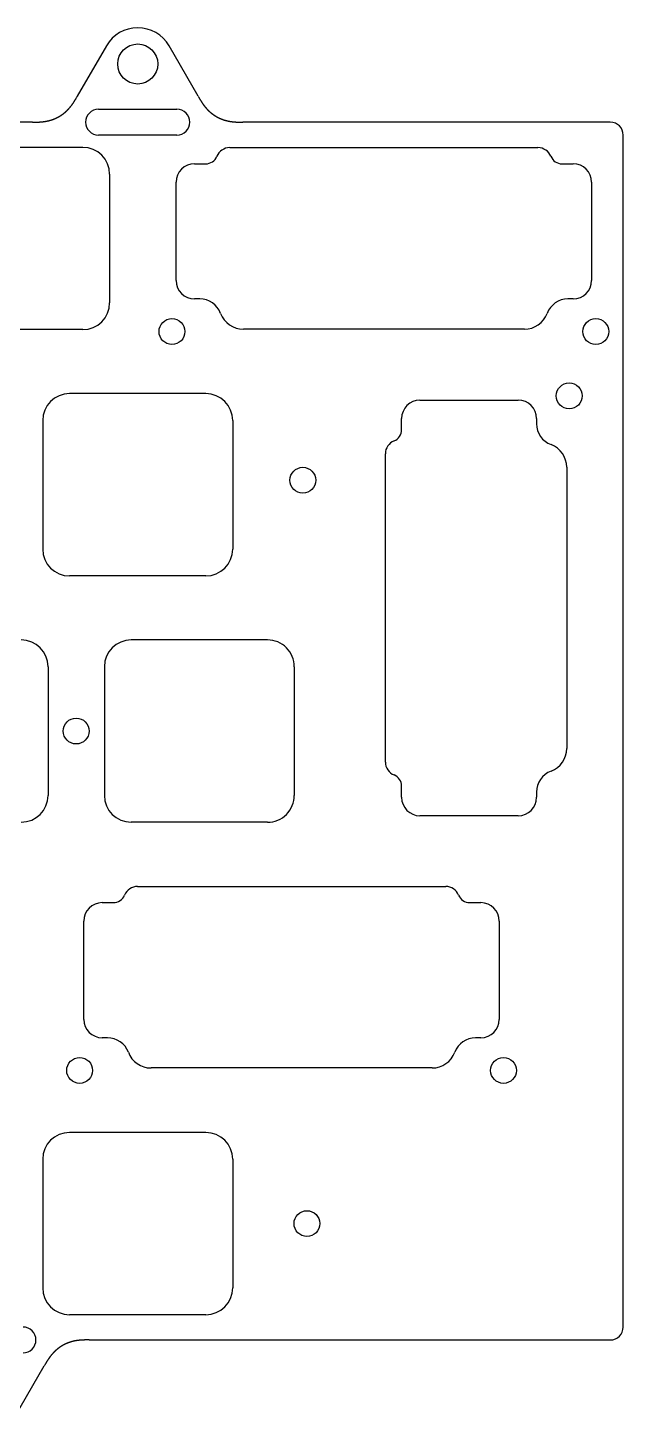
# Model space of a CAD drawing. Header units: millimetres. Extents: x -9 to 276, y -92 to 16.
# Drawn here: x 229.6 to 275.7, y -91.1 to 16.3 of the extents above; entities that cross this region are included whole.
import ezdxf

# ---------------------------------------------------------------- set-up
doc = ezdxf.new("R2010")
doc.units = ezdxf.units.MM
doc.layers.add('Edge.Cuts', color=53, linetype='CONTINUOUS', true_color=0xc8a339)

msp = doc.modelspace()

# ---------------------------------------------------------------- linework, layer by layer
at = {"layer": 'Edge.Cuts', "linetype": 'CONTINUOUS'}
for p, q in [((235.700129, 14.9), (233.448462, 11)), ((242.801537, 11), (240.549871, 14.9)), ((233.283406, 10.718846), (233.296514, 10.74055)), ((233.296514, 10.74055), (233.310019, 10.763064)), ((233.310019, 10.763064), (233.324006, 10.786532)), ((233.324006, 10.786532), (233.338586, 10.811149)), ((233.338586, 10.811149), (233.353924, 10.837196)), ((233.353924, 10.837196), (233.370266, 10.865098)), ((233.370266, 10.865098), (233.388018, 10.89556)), ((233.388018, 10.89556), (233.407962, 10.929928)), ((233.407962, 10.929928), (233.432009, 10.971507)), ((233.432009, 10.971507), (233.448462, 11)), ((242.801537, 11), (242.823643, 10.961725)), ((242.823643, 10.961725), (242.845962, 10.923156)), ((242.845962, 10.923156), (242.857212, 10.903769)), ((242.857212, 10.903769), (242.868527, 10.884317)), ((242.868527, 10.884317), (242.879911, 10.864802)), ((242.879911, 10.864802), (242.891369, 10.845228)), ((242.891369, 10.845228), (242.902904, 10.825597)), ((242.902904, 10.825597), (242.91452, 10.805913)), ((242.91452, 10.805913), (242.926221, 10.786177)), ((242.926221, 10.786177), (242.938012, 10.766393)), ((242.938012, 10.766393), (242.949895, 10.746563)), ((242.949895, 10.746563), (242.961876, 10.726691)), ((232.381676, 9.662476), (232.387888, 9.667278)), ((232.387888, 9.667278), (232.394088, 9.672096)), ((232.394088, 9.672096), (232.400276, 9.676931)), ((232.400276, 9.676931), (232.406453, 9.681782)), ((232.406453, 9.681782), (232.412619, 9.68665)), ((232.412619, 9.68665), (232.418774, 9.691534)), ((232.418774, 9.691534), (232.424916, 9.696434)), ((232.424916, 9.696434), (232.431048, 9.701351)), ((232.431048, 9.701351), (232.437168, 9.706285)), ((232.437168, 9.706285), (232.443276, 9.711235)), ((232.443276, 9.711235), (232.449373, 9.716201)), ((232.449373, 9.716201), (232.455459, 9.721184)), ((232.455459, 9.721184), (232.461533, 9.726183)), ((232.461533, 9.726183), (232.467595, 9.731198)), ((232.467595, 9.731198), (232.473645, 9.73623)), ((232.473645, 9.73623), (232.479684, 9.741278)), ((232.479684, 9.741278), (232.485712, 9.746342)), ((232.485712, 9.746342), (232.491727, 9.751423)), ((232.491727, 9.751423), (232.497731, 9.75652)), ((232.497731, 9.75652), (232.503723, 9.761633)), ((232.503723, 9.761633), (232.509704, 9.766763)), ((232.509704, 9.766763), (232.515672, 9.771909)), ((232.515672, 9.771909), (232.521629, 9.777071)), ((232.521629, 9.777071), (232.527574, 9.782249)), ((232.527574, 9.782249), (232.533507, 9.787443)), ((232.533507, 9.787443), (232.539428, 9.792654)), ((232.539428, 9.792654), (232.545338, 9.797881)), ((232.545338, 9.797881), (232.551235, 9.803124)), ((232.551235, 9.803124), (232.55712, 9.808383)), ((232.55712, 9.808383), (232.562994, 9.813658)), ((232.562994, 9.813658), (232.568855, 9.818949)), ((232.568855, 9.818949), (232.574705, 9.824257)), ((232.574705, 9.824257), (232.580542, 9.82958)), ((232.580542, 9.82958), (232.586367, 9.834919)), ((232.586367, 9.834919), (232.586875, 9.835386)), ((232.586875, 9.835386), (232.598466, 9.846097)), ((232.598466, 9.846097), (232.610011, 9.856873)), ((232.610011, 9.856873), (232.621511, 9.867716)), ((232.621511, 9.867716), (232.632966, 9.878626)), ((232.632966, 9.878626), (232.644377, 9.889605)), ((232.644377, 9.889605), (232.655745, 9.900653)), ((232.655745, 9.900653), (232.667071, 9.911771)), ((232.667071, 9.911771), (232.678355, 9.92296)), ((232.678355, 9.92296), (232.689599, 9.934222)), ((232.689599, 9.934222), (232.700804, 9.945556)), ((232.700804, 9.945556), (232.71197, 9.956965)), ((232.71197, 9.956965), (232.723098, 9.968449)), ((232.723098, 9.968449), (232.734189, 9.98001)), ((232.734189, 9.98001), (232.745245, 9.991649)), ((232.745245, 9.991649), (232.756266, 10.003367)), ((232.756266, 10.003367), (232.767253, 10.015166)), ((232.767253, 10.015166), (232.778208, 10.027046)), ((232.778208, 10.027046), (232.789131, 10.03901)), ((232.789131, 10.03901), (232.800024, 10.051058)), ((232.800024, 10.051058), (232.810888, 10.063193)), ((232.810888, 10.063193), (232.821723, 10.075416)), ((232.821723, 10.075416), (232.832532, 10.087729)), ((232.832532, 10.087729), (232.843315, 10.100134)), ((232.843315, 10.100134), (232.854074, 10.112632)), ((232.854074, 10.112632), (232.864811, 10.125226)), ((232.864811, 10.125226), (232.875526, 10.137918)), ((232.875526, 10.137918), (232.886221, 10.15071)), ((232.886221, 10.15071), (232.896898, 10.163604)), ((232.896898, 10.163604), (232.907559, 10.176603)), ((232.907559, 10.176603), (232.918204, 10.189709)), ((232.918204, 10.189709), (232.928837, 10.202926)), ((232.928837, 10.202926), (232.939458, 10.216255)), ((232.939458, 10.216255), (232.95007, 10.229701)), ((232.95007, 10.229701), (232.960675, 10.243266)), ((232.960675, 10.243266), (232.971275, 10.256954)), ((232.971275, 10.256954), (232.981872, 10.270768)), ((232.981872, 10.270768), (232.99247, 10.284713)), ((232.99247, 10.284713), (233.003069, 10.298793)), ((233.003069, 10.298793), (233.013674, 10.313011)), ((233.013674, 10.313011), (233.024287, 10.327374)), ((233.024287, 10.327374), (233.034912, 10.341886)), ((233.034912, 10.341886), (233.045551, 10.356552)), ((233.045551, 10.356552), (233.056208, 10.371379)), ((233.056208, 10.371379), (233.066888, 10.386373)), ((233.066888, 10.386373), (233.077594, 10.401541)), ((233.077594, 10.401541), (233.088331, 10.416891)), ((233.088331, 10.416891), (233.099103, 10.43243)), ((233.099103, 10.43243), (233.109918, 10.448169)), ((233.109918, 10.448169), (233.120779, 10.464116)), ((233.120779, 10.464116), (233.131694, 10.480284)), ((233.131694, 10.480284), (233.142671, 10.496683)), ((233.142671, 10.496683), (233.153715, 10.513327)), ((233.153715, 10.513327), (233.164838, 10.530232)), ((233.164838, 10.530232), (233.176048, 10.547414)), ((233.176048, 10.547414), (233.187357, 10.564892)), ((233.187357, 10.564892), (233.198777, 10.582688)), ((233.198777, 10.582688), (233.210323, 10.600826)), ((233.210323, 10.600826), (233.222011, 10.619335)), ((233.222011, 10.619335), (233.233861, 10.638248)), ((233.233861, 10.638248), (233.245896, 10.657604)), ((233.245896, 10.657604), (233.258142, 10.67745)), ((233.258142, 10.67745), (233.270632, 10.697841)), ((233.270632, 10.697841), (233.283406, 10.718846)), ((235.093762, 10), (241.156237, 10)), ((242.961876, 10.726691), (242.973958, 10.706778)), ((242.973958, 10.706778), (242.986144, 10.686828)), ((242.986144, 10.686828), (242.998439, 10.666844)), ((242.998439, 10.666844), (243.004629, 10.656839)), ((243.004629, 10.656839), (243.010848, 10.646828)), ((243.010848, 10.646828), (243.017096, 10.636808)), ((243.017096, 10.636808), (243.023373, 10.626782)), ((243.023373, 10.626782), (243.029681, 10.61675)), ((243.029681, 10.61675), (243.036019, 10.606711)), ((243.036019, 10.606711), (243.042389, 10.596666)), ((243.042389, 10.596666), (243.04879, 10.586616)), ((243.04879, 10.586616), (243.055223, 10.576561)), ((243.055223, 10.576561), (243.061689, 10.566501)), ((243.061689, 10.566501), (243.068189, 10.556436)), ((243.068189, 10.556436), (243.074722, 10.546367)), ((243.074722, 10.546367), (243.081289, 10.536295)), ((243.081289, 10.536295), (243.087891, 10.526219)), ((243.087891, 10.526219), (243.094528, 10.51614)), ((243.094528, 10.51614), (243.1012, 10.506058)), ((243.1012, 10.506058), (243.107909, 10.495974)), ((243.107909, 10.495974), (243.114654, 10.485888)), ((243.114654, 10.485888), (243.121437, 10.4758)), ((243.121437, 10.4758), (243.128257, 10.465711)), ((243.128257, 10.465711), (243.135115, 10.45562)), ((243.135115, 10.45562), (243.142012, 10.445529)), ((243.142012, 10.445529), (243.148948, 10.435438)), ((243.148948, 10.435438), (243.155924, 10.425347)), ((243.155924, 10.425347), (243.16294, 10.415256)), ((243.16294, 10.415256), (243.169996, 10.405166)), ((243.169996, 10.405166), (243.177094, 10.395077)), ((243.177094, 10.395077), (243.184233, 10.384989)), ((243.184233, 10.384989), (243.191414, 10.374903)), ((243.191414, 10.374903), (243.198638, 10.36482)), ((243.198638, 10.36482), (243.205905, 10.354738)), ((243.205905, 10.354738), (243.213215, 10.34466)), ((243.213215, 10.34466), (243.22057, 10.334585)), ((243.22057, 10.334585), (243.227969, 10.324513)), ((243.227969, 10.324513), (243.235413, 10.314445)), ((243.235413, 10.314445), (243.242902, 10.304381)), ((243.242902, 10.304381), (243.250438, 10.294322)), ((243.250438, 10.294322), (243.25802, 10.284267)), ((243.25802, 10.284267), (243.26565, 10.274218)), ((243.26565, 10.274218), (243.273327, 10.264175)), ((243.273327, 10.264175), (243.281052, 10.254137)), ((243.281052, 10.254137), (243.288825, 10.244105)), ((243.288825, 10.244105), (243.296648, 10.234081)), ((243.296648, 10.234081), (243.30452, 10.224063)), ((243.30452, 10.224063), (243.312442, 10.214052)), ((243.312442, 10.214052), (243.320414, 10.204049)), ((243.320414, 10.204049), (243.328438, 10.194055)), ((243.328438, 10.194055), (243.336513, 10.184068)), ((243.336513, 10.184068), (243.34464, 10.17409)), ((243.34464, 10.17409), (243.352819, 10.164121)), ((243.352819, 10.164121), (243.361052, 10.154162)), ((243.361052, 10.154162), (243.369338, 10.144212)), ((243.369338, 10.144212), (243.377678, 10.134273)), ((243.377678, 10.134273), (243.386072, 10.124344)), ((243.386072, 10.124344), (243.394522, 10.114425)), ((243.394522, 10.114425), (243.403026, 10.104518)), ((243.403026, 10.104518), (243.411587, 10.094622)), ((243.411587, 10.094622), (243.420205, 10.084738)), ((243.420205, 10.084738), (243.428879, 10.074866)), ((243.428879, 10.074866), (243.437611, 10.065007)), ((243.437611, 10.065007), (243.4464, 10.055161)), ((243.4464, 10.055161), (243.455248, 10.045327)), ((243.455248, 10.045327), (243.464155, 10.035508)), ((243.464155, 10.035508), (243.473122, 10.025702)), ((243.473122, 10.025702), (243.482148, 10.01591)), ((243.482148, 10.01591), (243.491235, 10.006133)), ((243.491235, 10.006133), (243.500383, 9.996371)), ((243.500383, 9.996371), (243.509592, 9.986624)), ((243.509592, 9.986624), (243.518863, 9.976893)), ((243.518863, 9.976893), (243.528196, 9.967178)), ((243.528196, 9.967178), (243.537593, 9.957479)), ((243.537593, 9.957479), (243.547052, 9.947796)), ((243.547052, 9.947796), (243.556576, 9.938131)), ((243.556576, 9.938131), (243.566164, 9.928483)), ((243.566164, 9.928483), (243.575817, 9.918853)), ((243.575817, 9.918853), (243.585535, 9.909241)), ((243.585535, 9.909241), (243.595319, 9.899647)), ((243.595319, 9.899647), (243.605169, 9.890072)), ((243.605169, 9.890072), (243.615087, 9.880516)), ((243.615087, 9.880516), (243.625071, 9.87098)), ((243.625071, 9.87098), (243.635124, 9.861463)), ((243.635124, 9.861463), (243.645245, 9.851966)), ((243.645245, 9.851966), (243.655434, 9.84249)), ((243.655434, 9.84249), (243.665693, 9.833035)), ((243.665693, 9.833035), (243.676022, 9.823601)), ((243.676022, 9.823601), (243.686421, 9.814188)), ((243.686421, 9.814188), (243.696891, 9.804797)), ((243.696891, 9.804797), (243.707433, 9.795429)), ((243.707433, 9.795429), (243.718046, 9.786083)), ((243.718046, 9.786083), (243.728731, 9.77676)), ((243.728731, 9.77676), (243.73949, 9.76746)), ((243.73949, 9.76746), (243.750321, 9.758183)), ((243.750321, 9.758183), (243.761226, 9.748931)), ((243.761226, 9.748931), (243.772206, 9.739703)), ((243.772206, 9.739703), (243.778256, 9.734655)), ((243.778256, 9.734655), (243.784318, 9.729623)), ((243.784318, 9.729623), (243.790391, 9.724608)), ((243.790391, 9.724608), (243.796476, 9.71961)), ((243.796476, 9.71961), (243.802572, 9.714627)), ((243.802572, 9.714627), (243.808679, 9.709662)), ((243.808679, 9.709662), (243.814798, 9.704712)), ((243.814798, 9.704712), (243.820929, 9.69978)), ((243.820929, 9.69978), (243.827071, 9.694863)), ((243.827071, 9.694863), (243.833224, 9.689964)), ((243.833224, 9.689964), (243.839388, 9.68508)), ((243.839388, 9.68508), (243.845564, 9.680214)), ((243.845564, 9.680214), (243.851751, 9.675364)), ((243.851751, 9.675364), (243.857949, 9.67053)), ((243.857949, 9.67053), (243.864159, 9.665713)), ((229.984361, 9), (141.490638, 9)), ((229.984361, 9), (230.028561, 9.000006)), ((230.028561, 9.000006), (230.073122, 9.000051)), ((230.073122, 9.000051), (230.095537, 9.0001)), ((230.095537, 9.0001), (230.118041, 9.000173)), ((230.118041, 9.000173), (230.140633, 9.000275)), ((230.140633, 9.000275), (230.163313, 9.000411)), ((230.163313, 9.000411), (230.186082, 9.000585)), ((230.186082, 9.000585), (230.208937, 9.000803)), ((230.208937, 9.000803), (230.231879, 9.001069)), ((230.231879, 9.001069), (230.254908, 9.001387)), ((230.254908, 9.001387), (230.278023, 9.001764)), ((230.278023, 9.001764), (230.301223, 9.002203)), ((230.301223, 9.002203), (230.324509, 9.00271)), ((230.324509, 9.00271), (230.347879, 9.003289)), ((230.347879, 9.003289), (230.371334, 9.003945)), ((230.371334, 9.003945), (230.383093, 9.004303)), ((230.383093, 9.004303), (230.394873, 9.004683)), ((230.394873, 9.004683), (230.406673, 9.005084)), ((230.406673, 9.005084), (230.418495, 9.005507)), ((230.418495, 9.005507), (230.430337, 9.005953)), ((230.430337, 9.005953), (230.4422, 9.006423)), ((230.4422, 9.006423), (230.454084, 9.006917)), ((230.454084, 9.006917), (230.465988, 9.007436)), ((230.465988, 9.007436), (230.477913, 9.00798)), ((230.477913, 9.00798), (230.489859, 9.008549)), ((230.489859, 9.008549), (230.501824, 9.009146)), ((230.501824, 9.009146), (230.513811, 9.009769)), ((230.513811, 9.009769), (230.525817, 9.01042)), ((230.525817, 9.01042), (230.537844, 9.011099)), ((230.537844, 9.011099), (230.549891, 9.011808)), ((230.549891, 9.011808), (230.561959, 9.012545)), ((230.561959, 9.012545), (230.574046, 9.013313)), ((230.574046, 9.013313), (230.586154, 9.014112)), ((230.586154, 9.014112), (230.598282, 9.014942)), ((230.598282, 9.014942), (230.610429, 9.015804)), ((230.610429, 9.015804), (230.622597, 9.016698)), ((230.622597, 9.016698), (230.634784, 9.017625)), ((230.634784, 9.017625), (230.646992, 9.018586)), ((230.646992, 9.018586), (230.659219, 9.019582)), ((230.659219, 9.019582), (230.671465, 9.020612)), ((230.671465, 9.020612), (230.683732, 9.021678)), ((230.683732, 9.021678), (230.696018, 9.02278)), ((230.696018, 9.02278), (230.708324, 9.023919)), ((230.708324, 9.023919), (230.720649, 9.025095)), ((230.720649, 9.025095), (230.732994, 9.026309)), ((230.732994, 9.026309), (230.745358, 9.027562)), ((230.745358, 9.027562), (230.757741, 9.028854)), ((230.757741, 9.028854), (230.770144, 9.030185)), ((230.770144, 9.030185), (230.782566, 9.031557)), ((230.782566, 9.031557), (230.795007, 9.03297)), ((230.795007, 9.03297), (230.807467, 9.034424)), ((230.807467, 9.034424), (230.819947, 9.035921)), ((230.819947, 9.035921), (230.832445, 9.03746)), ((230.832445, 9.03746), (230.844963, 9.039043)), ((230.844963, 9.039043), (230.857499, 9.040669)), ((230.857499, 9.040669), (230.870055, 9.042341)), ((230.870055, 9.042341), (230.882629, 9.044057)), ((230.882629, 9.044057), (230.895222, 9.045819)), ((230.895222, 9.045819), (230.907834, 9.047627)), ((230.907834, 9.047627), (230.920464, 9.049483)), ((230.920464, 9.049483), (230.933113, 9.051386)), ((230.933113, 9.051386), (230.94578, 9.053337)), ((230.94578, 9.053337), (230.958467, 9.055337)), ((230.958467, 9.055337), (230.971171, 9.057386)), ((230.971171, 9.057386), (230.983894, 9.059485)), ((230.983894, 9.059485), (230.996636, 9.061635)), ((230.996636, 9.061635), (231.009395, 9.063836)), ((231.009395, 9.063836), (231.022173, 9.066089)), ((231.022173, 9.066089), (231.034969, 9.068394)), ((231.034969, 9.068394), (231.047784, 9.070753)), ((231.047784, 9.070753), (231.060616, 9.073164)), ((231.060616, 9.073164), (231.073466, 9.07563)), ((231.073466, 9.07563), (231.086335, 9.078151)), ((231.086335, 9.078151), (231.099221, 9.080728)), ((231.099221, 9.080728), (231.112126, 9.08336)), ((231.112126, 9.08336), (231.125048, 9.086049)), ((231.125048, 9.086049), (231.137988, 9.088795)), ((231.137988, 9.088795), (231.150945, 9.091598)), ((231.150945, 9.091598), (231.163921, 9.094461)), ((231.163921, 9.094461), (231.176914, 9.097382)), ((231.176914, 9.097382), (231.189924, 9.100363)), ((231.189924, 9.100363), (231.202952, 9.103404)), ((231.202952, 9.103404), (231.215998, 9.106506)), ((231.215998, 9.106506), (231.229061, 9.109669)), ((231.229061, 9.109669), (231.242141, 9.112894)), ((231.242141, 9.112894), (231.255239, 9.116182)), ((231.255239, 9.116182), (231.268354, 9.119534)), ((231.268354, 9.119534), (231.281486, 9.122949)), ((231.281486, 9.122949), (231.294635, 9.126428)), ((231.294635, 9.126428), (231.307802, 9.129973)), ((231.307802, 9.129973), (231.320985, 9.133583)), ((231.320985, 9.133583), (231.334186, 9.137259)), ((231.334186, 9.137259), (231.347403, 9.141002)), ((231.347403, 9.141002), (231.360637, 9.144813)), ((231.360637, 9.144813), (231.373889, 9.148692)), ((231.373889, 9.148692), (231.387157, 9.152639)), ((231.387157, 9.152639), (231.400441, 9.156656)), ((231.400441, 9.156656), (231.413743, 9.160742)), ((231.413743, 9.160742), (231.427061, 9.164899)), ((231.427061, 9.164899), (231.440396, 9.169127)), ((231.440396, 9.169127), (231.453747, 9.173427)), ((231.453747, 9.173427), (231.467114, 9.177799)), ((231.467114, 9.177799), (231.480498, 9.182244)), ((231.480498, 9.182244), (231.493899, 9.186762)), ((231.493899, 9.186762), (231.507316, 9.191354)), ((231.507316, 9.191354), (231.520749, 9.196021)), ((231.520749, 9.196021), (231.534198, 9.200763)), ((231.534198, 9.200763), (231.547663, 9.205581)), ((231.547663, 9.205581), (231.561145, 9.210476)), ((231.561145, 9.210476), (231.568542, 9.213192)), ((231.568542, 9.213192), (231.57593, 9.215925)), ((231.57593, 9.215925), (231.58331, 9.218677)), ((231.58331, 9.218677), (231.590681, 9.221447)), ((231.590681, 9.221447), (231.598044, 9.224236)), ((231.598044, 9.224236), (231.605398, 9.227042)), ((231.605398, 9.227042), (231.612744, 9.229867)), ((231.612744, 9.229867), (231.620081, 9.232709)), ((231.620081, 9.232709), (231.62741, 9.23557)), ((231.62741, 9.23557), (231.63473, 9.238449)), ((231.63473, 9.238449), (231.642041, 9.241346)), ((231.642041, 9.241346), (231.649343, 9.244261)), ((231.649343, 9.244261), (231.656637, 9.247194)), ((231.656637, 9.247194), (231.663922, 9.250146)), ((231.663922, 9.250146), (231.671199, 9.253115)), ((231.671199, 9.253115), (231.678466, 9.256102)), ((231.678466, 9.256102), (231.685725, 9.259107)), ((231.685725, 9.259107), (231.692975, 9.26213)), ((231.692975, 9.26213), (231.700216, 9.265172)), ((231.700216, 9.265172), (231.707448, 9.268231)), ((231.707448, 9.268231), (231.714671, 9.271308)), ((231.714671, 9.271308), (231.721886, 9.274403)), ((231.721886, 9.274403), (231.729091, 9.277516)), ((231.729091, 9.277516), (231.736288, 9.280647)), ((231.736288, 9.280647), (231.743475, 9.283795)), ((231.743475, 9.283795), (231.750654, 9.286962)), ((231.750654, 9.286962), (231.757823, 9.290147)), ((231.757823, 9.290147), (231.764983, 9.293349)), ((231.764983, 9.293349), (231.772134, 9.296569)), ((231.772134, 9.296569), (231.779277, 9.299807)), ((231.779277, 9.299807), (231.786409, 9.303063)), ((231.786409, 9.303063), (231.793533, 9.306337)), ((231.793533, 9.306337), (231.800648, 9.309628)), ((231.800648, 9.309628), (231.807753, 9.312937)), ((231.807753, 9.312937), (231.814849, 9.316264)), ((231.814849, 9.316264), (231.821936, 9.319609)), ((231.821936, 9.319609), (231.829014, 9.322971)), ((231.829014, 9.322971), (231.836082, 9.326351)), ((231.836082, 9.326351), (231.843141, 9.329749)), ((231.843141, 9.329749), (231.85019, 9.333165)), ((231.85019, 9.333165), (231.85723, 9.336598)), ((231.85723, 9.336598), (231.864261, 9.340049)), ((231.864261, 9.340049), (231.871282, 9.343517)), ((231.871282, 9.343517), (231.878294, 9.347003)), ((231.878294, 9.347003), (231.885296, 9.350507)), ((231.885296, 9.350507), (231.892289, 9.354029)), ((231.892289, 9.354029), (231.899272, 9.357567)), ((231.899272, 9.357567), (231.906246, 9.361124)), ((231.906246, 9.361124), (231.91321, 9.364698)), ((231.91321, 9.364698), (231.920165, 9.36829)), ((231.920165, 9.36829), (231.92711, 9.371899)), ((231.92711, 9.371899), (231.934045, 9.375526)), ((231.934045, 9.375526), (231.940971, 9.37917)), ((231.940971, 9.37917), (231.947886, 9.382831)), ((231.947886, 9.382831), (231.954793, 9.386511)), ((231.954793, 9.386511), (231.961689, 9.390207)), ((231.961689, 9.390207), (231.968576, 9.393921)), ((231.968576, 9.393921), (231.975452, 9.397653)), ((231.975452, 9.397653), (231.982319, 9.401402)), ((231.982319, 9.401402), (231.989176, 9.405168)), ((231.989176, 9.405168), (231.996024, 9.408952)), ((231.996024, 9.408952), (232.002861, 9.412753)), ((232.002861, 9.412753), (232.009689, 9.416572)), ((232.009689, 9.416572), (232.016506, 9.420407)), ((232.016506, 9.420407), (232.023314, 9.424261)), ((232.023314, 9.424261), (232.030111, 9.428131)), ((232.030111, 9.428131), (232.036899, 9.432019)), ((232.036899, 9.432019), (232.043676, 9.435924)), ((232.043676, 9.435924), (232.050443, 9.439846)), ((232.050443, 9.439846), (232.057201, 9.443786)), ((232.057201, 9.443786), (232.063948, 9.447743)), ((232.063948, 9.447743), (232.070685, 9.451717)), ((232.070685, 9.451717), (232.077412, 9.455709)), ((232.077412, 9.455709), (232.084129, 9.459717)), ((232.084129, 9.459717), (232.090835, 9.463743)), ((232.090835, 9.463743), (232.097532, 9.467786)), ((232.097532, 9.467786), (232.104217, 9.471846)), ((232.104217, 9.471846), (232.110893, 9.475924)), ((232.110893, 9.475924), (232.117559, 9.480018)), ((232.117559, 9.480018), (232.124214, 9.48413)), ((232.124214, 9.48413), (232.130859, 9.488258)), ((232.130859, 9.488258), (232.137493, 9.492404)), ((232.137493, 9.492404), (232.144117, 9.496567)), ((232.144117, 9.496567), (232.150731, 9.500747)), ((232.150731, 9.500747), (232.157334, 9.504944)), ((232.157334, 9.504944), (232.163926, 9.509158)), ((232.163926, 9.509158), (232.170508, 9.513389)), ((232.170508, 9.513389), (232.17708, 9.517637)), ((232.17708, 9.517637), (232.183641, 9.521903)), ((232.183641, 9.521903), (232.190192, 9.526185)), ((232.190192, 9.526185), (232.196732, 9.530484)), ((232.196732, 9.530484), (232.203261, 9.5348)), ((232.203261, 9.5348), (232.20978, 9.539133)), ((232.20978, 9.539133), (232.216288, 9.543483)), ((232.216288, 9.543483), (232.222785, 9.54785)), ((232.222785, 9.54785), (232.229272, 9.552233)), ((232.229272, 9.552233), (232.235747, 9.556634)), ((232.235747, 9.556634), (232.242213, 9.561051)), ((232.242213, 9.561051), (232.248667, 9.565486)), ((232.248667, 9.565486), (232.255111, 9.569937)), ((232.255111, 9.569937), (232.261543, 9.574405)), ((232.261543, 9.574405), (232.267965, 9.57889)), ((232.267965, 9.57889), (232.274376, 9.583391)), ((232.274376, 9.583391), (232.280776, 9.58791)), ((232.280776, 9.58791), (232.287165, 9.592445)), ((232.287165, 9.592445), (232.293544, 9.596997)), ((232.293544, 9.596997), (232.299911, 9.601566)), ((232.299911, 9.601566), (232.306267, 9.606151)), ((232.306267, 9.606151), (232.312612, 9.610753)), ((232.312612, 9.610753), (232.318947, 9.615372)), ((232.318947, 9.615372), (232.32527, 9.620008)), ((232.32527, 9.620008), (232.331582, 9.62466)), ((232.331582, 9.62466), (232.337883, 9.629329)), ((232.337883, 9.629329), (232.344173, 9.634014)), ((232.344173, 9.634014), (232.350451, 9.638717)), ((232.350451, 9.638717), (232.356719, 9.643435)), ((232.356719, 9.643435), (232.362975, 9.648171)), ((232.362975, 9.648171), (232.36922, 9.652923)), ((232.36922, 9.652923), (232.375454, 9.657691)), ((232.375454, 9.657691), (232.381676, 9.662476)), ((243.864159, 9.665713), (243.87038, 9.660913)), ((243.87038, 9.660913), (243.876612, 9.656129)), ((243.876612, 9.656129), (243.882855, 9.651362)), ((243.882855, 9.651362), (243.889109, 9.646612)), ((243.889109, 9.646612), (243.895375, 9.641878)), ((243.895375, 9.641878), (243.901651, 9.637161)), ((243.901651, 9.637161), (243.907939, 9.632461)), ((243.907939, 9.632461), (243.914237, 9.627777)), ((243.914237, 9.627777), (243.920547, 9.62311)), ((243.920547, 9.62311), (243.926868, 9.61846)), ((243.926868, 9.61846), (243.933199, 9.613827)), ((243.933199, 9.613827), (243.939542, 9.60921)), ((243.939542, 9.60921), (243.945895, 9.604611)), ((243.945895, 9.604611), (243.95226, 9.600028)), ((243.95226, 9.600028), (243.958635, 9.595461)), ((243.958635, 9.595461), (243.965021, 9.590912)), ((243.965021, 9.590912), (243.971418, 9.586379)), ((243.971418, 9.586379), (243.977826, 9.581864)), ((243.977826, 9.581864), (243.984244, 9.577365)), ((243.984244, 9.577365), (243.990673, 9.572883)), ((243.990673, 9.572883), (243.997113, 9.568418)), ((243.997113, 9.568418), (244.003564, 9.56397)), ((244.003564, 9.56397), (244.010025, 9.559539)), ((244.010025, 9.559539), (244.016497, 9.555124)), ((244.016497, 9.555124), (244.02298, 9.550727)), ((244.02298, 9.550727), (244.029473, 9.546347)), ((244.029473, 9.546347), (244.035977, 9.541983)), ((244.035977, 9.541983), (244.042492, 9.537637)), ((244.042492, 9.537637), (244.049017, 9.533308)), ((244.049017, 9.533308), (244.055552, 9.528995)), ((244.055552, 9.528995), (244.062098, 9.5247)), ((244.062098, 9.5247), (244.068655, 9.520422)), ((244.068655, 9.520422), (244.075222, 9.516161)), ((244.075222, 9.516161), (244.081799, 9.511917)), ((244.081799, 9.511917), (244.088387, 9.50769)), ((244.088387, 9.50769), (244.094985, 9.50348)), ((244.094985, 9.50348), (244.101593, 9.499287)), ((244.101593, 9.499287), (244.108212, 9.495111)), ((244.108212, 9.495111), (244.114841, 9.490953)), ((244.114841, 9.490953), (244.12148, 9.486812)), ((244.12148, 9.486812), (244.12813, 9.482687)), ((244.12813, 9.482687), (244.13479, 9.47858)), ((244.13479, 9.47858), (244.14146, 9.474491)), ((244.14146, 9.474491), (244.14814, 9.470418)), ((244.14814, 9.470418), (244.15483, 9.466363)), ((244.15483, 9.466363), (244.161531, 9.462325)), ((244.161531, 9.462325), (244.168241, 9.458304)), ((244.168241, 9.458304), (244.174962, 9.454301)), ((244.174962, 9.454301), (244.181693, 9.450314)), ((244.181693, 9.450314), (244.188433, 9.446346)), ((244.188433, 9.446346), (244.195184, 9.442394)), ((244.195184, 9.442394), (244.201945, 9.43846)), ((244.201945, 9.43846), (244.208716, 9.434543)), ((244.208716, 9.434543), (244.215496, 9.430643)), ((244.215496, 9.430643), (244.222287, 9.426761)), ((244.222287, 9.426761), (244.229087, 9.422896)), ((244.229087, 9.422896), (244.235898, 9.419049)), ((244.235898, 9.419049), (244.242718, 9.415219)), ((244.242718, 9.415219), (244.249548, 9.411406)), ((244.249548, 9.411406), (244.256387, 9.407611)), ((244.256387, 9.407611), (244.263237, 9.403834)), ((244.263237, 9.403834), (244.270096, 9.400073)), ((244.270096, 9.400073), (244.276965, 9.396331)), ((244.276965, 9.396331), (244.283844, 9.392606)), ((244.283844, 9.392606), (244.290732, 9.388898)), ((244.290732, 9.388898), (244.29763, 9.385208)), ((244.29763, 9.385208), (244.304538, 9.381535)), ((244.304538, 9.381535), (244.311455, 9.37788)), ((244.311455, 9.37788), (244.318382, 9.374242)), ((244.318382, 9.374242), (244.325318, 9.370622)), ((244.325318, 9.370622), (244.332264, 9.36702)), ((244.332264, 9.36702), (244.339219, 9.363435)), ((244.339219, 9.363435), (244.346184, 9.359868)), ((244.346184, 9.359868), (244.353158, 9.356319)), ((244.353158, 9.356319), (244.360142, 9.352787)), ((244.360142, 9.352787), (244.367135, 9.349273)), ((244.367135, 9.349273), (244.374137, 9.345776)), ((244.374137, 9.345776), (244.381149, 9.342297)), ((244.381149, 9.342297), (244.38817, 9.338836)), ((244.38817, 9.338836), (244.395201, 9.335392)), ((244.395201, 9.335392), (244.402241, 9.331967)), ((244.402241, 9.331967), (244.40929, 9.328559)), ((244.40929, 9.328559), (244.416348, 9.325169)), ((244.416348, 9.325169), (244.423415, 9.321796)), ((244.423415, 9.321796), (244.430492, 9.318441)), ((244.430492, 9.318441), (244.437578, 9.315104)), ((244.437578, 9.315104), (244.444673, 9.311785)), ((244.444673, 9.311785), (244.451777, 9.308484)), ((244.451777, 9.308484), (244.45889, 9.305201)), ((244.45889, 9.305201), (244.466012, 9.301935)), ((244.466012, 9.301935), (244.473144, 9.298687)), ((244.473144, 9.298687), (244.480284, 9.295457)), ((244.480284, 9.295457), (244.487433, 9.292245)), ((244.487433, 9.292245), (244.494591, 9.289051)), ((244.494591, 9.289051), (244.501759, 9.285875)), ((244.501759, 9.285875), (244.508935, 9.282717)), ((244.508935, 9.282717), (244.51612, 9.279577)), ((244.51612, 9.279577), (244.523314, 9.276454)), ((244.523314, 9.276454), (244.530516, 9.27335)), ((244.530516, 9.27335), (244.537728, 9.270263)), ((244.537728, 9.270263), (244.544948, 9.267195)), ((244.544948, 9.267195), (244.552177, 9.264145)), ((244.552177, 9.264145), (244.559415, 9.261112)), ((244.559415, 9.261112), (244.566662, 9.258098)), ((244.566662, 9.258098), (244.573917, 9.255101)), ((244.573917, 9.255101), (244.581181, 9.252123)), ((244.581181, 9.252123), (244.588454, 9.249163)), ((244.588454, 9.249163), (244.595735, 9.246221)), ((244.595735, 9.246221), (244.603025, 9.243297)), ((244.603025, 9.243297), (244.610323, 9.240391)), ((244.610323, 9.240391), (244.617631, 9.237503)), ((244.617631, 9.237503), (244.624946, 9.234633)), ((244.624946, 9.234633), (244.63227, 9.231782)), ((244.63227, 9.231782), (244.639603, 9.228948)), ((244.639603, 9.228948), (244.646944, 9.226133)), ((244.646944, 9.226133), (244.654293, 9.223336)), ((244.654293, 9.223336), (244.661651, 9.220557)), ((244.661651, 9.220557), (244.669017, 9.217797)), ((244.669017, 9.217797), (244.676392, 9.215054)), ((244.676392, 9.215054), (244.683775, 9.21233)), ((244.683775, 9.21233), (244.691166, 9.209625)), ((244.691166, 9.209625), (244.698566, 9.206937)), ((244.698566, 9.206937), (244.705974, 9.204268)), ((244.705974, 9.204268), (244.71339, 9.201617)), ((244.71339, 9.201617), (244.720814, 9.198984)), ((244.720814, 9.198984), (244.728247, 9.196369)), ((244.728247, 9.196369), (244.735687, 9.193773)), ((244.735687, 9.193773), (244.743136, 9.191196)), ((244.743136, 9.191196), (244.750593, 9.188636)), ((244.750593, 9.188636), (244.758058, 9.186095)), ((244.758058, 9.186095), (244.765531, 9.183572)), ((244.765531, 9.183572), (244.773013, 9.181068)), ((244.773013, 9.181068), (244.780502, 9.178582)), ((244.780502, 9.178582), (244.787999, 9.176115)), ((244.787999, 9.176115), (244.795504, 9.173666)), ((244.795504, 9.173666), (244.803017, 9.171235)), ((244.803017, 9.171235), (244.810539, 9.168823)), ((244.810539, 9.168823), (244.818068, 9.16643)), ((244.818068, 9.16643), (244.825605, 9.164055)), ((244.825605, 9.164055), (244.82626, 9.163849)), ((244.82626, 9.163849), (244.841331, 9.159166)), ((244.841331, 9.159166), (244.856436, 9.154556)), ((244.856436, 9.154556), (244.871576, 9.150018)), ((244.871576, 9.150018), (244.886753, 9.145553)), ((244.886753, 9.145553), (244.901966, 9.14116)), ((244.901966, 9.14116), (244.917218, 9.136839)), ((244.917218, 9.136839), (244.932509, 9.13259)), ((244.932509, 9.13259), (244.947842, 9.128412)), ((244.947842, 9.128412), (244.963216, 9.124305)), ((244.963216, 9.124305), (244.978635, 9.120269)), ((244.978635, 9.120269), (244.994098, 9.116303)), ((244.994098, 9.116303), (245.009608, 9.112408)), ((245.009608, 9.112408), (245.025166, 9.108583)), ((245.025166, 9.108583), (245.040773, 9.104828)), ((245.040773, 9.104828), (245.056431, 9.101143)), ((245.056431, 9.101143), (245.072143, 9.097527)), ((245.072143, 9.097527), (245.087909, 9.09398)), ((245.087909, 9.09398), (245.103731, 9.090502)), ((245.103731, 9.090502), (245.119612, 9.087093)), ((245.119612, 9.087093), (245.135553, 9.083752)), ((245.135553, 9.083752), (245.151556, 9.08048)), ((245.151556, 9.08048), (245.167624, 9.077276)), ((245.167624, 9.077276), (245.183759, 9.074139)), ((245.183759, 9.074139), (245.199962, 9.071071)), ((245.199962, 9.071071), (245.216237, 9.06807)), ((245.216237, 9.06807), (245.232586, 9.065136)), ((245.232586, 9.065136), (245.249012, 9.06227)), ((245.249012, 9.06227), (245.265517, 9.05947)), ((245.265517, 9.05947), (245.282104, 9.056737)), ((245.282104, 9.056737), (245.298778, 9.054071)), ((245.298778, 9.054071), (245.31554, 9.051471)), ((245.31554, 9.051471), (245.332394, 9.048938)), ((245.332394, 9.048938), (245.349344, 9.04647)), ((245.349344, 9.04647), (245.366394, 9.044069)), ((245.366394, 9.044069), (245.383549, 9.041733)), ((245.383549, 9.041733), (245.400811, 9.039462)), ((245.400811, 9.039462), (245.418186, 9.037257)), ((245.418186, 9.037257), (245.435679, 9.035118)), ((245.435679, 9.035118), (245.453296, 9.033043)), ((245.453296, 9.033043), (245.471041, 9.031033)), ((245.471041, 9.031033), (245.48892, 9.029088)), ((245.48892, 9.029088), (245.506941, 9.027208)), ((245.506941, 9.027208), (245.525111, 9.025391)), ((245.525111, 9.025391), (245.543436, 9.02364)), ((245.543436, 9.02364), (245.561925, 9.021952)), ((245.561925, 9.021952), (245.580586, 9.020328)), ((245.580586, 9.020328), (245.59943, 9.018769)), ((245.59943, 9.018769), (245.618468, 9.017272)), ((245.618468, 9.017272), (245.637709, 9.01584)), ((245.637709, 9.01584), (245.657168, 9.014471)), ((245.657168, 9.014471), (245.676858, 9.013165)), ((245.676858, 9.013165), (245.696795, 9.011922)), ((245.696795, 9.011922), (245.716996, 9.010742)), ((245.716996, 9.010742), (245.737482, 9.009624)), ((245.737482, 9.009624), (245.758272, 9.00857)), ((245.758272, 9.00857), (245.779394, 9.007577)), ((245.779394, 9.007577), (245.800875, 9.006648)), ((245.800875, 9.006648), (245.822749, 9.00578)), ((245.822749, 9.00578), (245.845053, 9.004974)), ((245.845053, 9.004974), (245.867833, 9.00423)), ((245.867833, 9.00423), (245.891143, 9.003547)), ((245.891143, 9.003547), (245.915048, 9.002926)), ((245.915048, 9.002926), (245.939625, 9.002365)), ((245.939625, 9.002365), (245.964976, 9.001866)), ((245.964976, 9.001866), (245.991227, 9.001427)), ((245.991227, 9.001427), (246.018544, 9.001048)), ((246.018544, 9.001048), (246.047153, 9.00073)), ((246.047153, 9.00073), (246.07738, 9.00047)), ((246.07738, 9.00047), (246.109715, 9.000269)), ((246.109715, 9.000269), (246.144972, 9.000126)), ((246.144972, 9.000126), (246.184709, 9.000038)), ((246.184709, 9.000038), (246.232742, 9.000003)), ((246.232742, 9.000003), (246.265638, 9)), ((274.7, 9), (246.265638, 9)), ((241.156237, 8), (235.093762, 8)), ((275.7, -84.2), (275.7, 8)), ((233.875, 7.05), (223.325, 7.05)), ((235.95, 4.975), (235.95, -4.975)), ((233.875, -7.05), (223.325, -7.05)), ((243.4, -12), (232.85, -12)), ((230.775, -14.075), (230.775, -24.025)), ((245.475, -14.075), (245.475, -24.025)), ((243.4, -26.1), (232.85, -26.1)), ((231.1875, -33.125), (231.1875, -43.075)), ((231.894371, -85.916205), (231.888286, -85.921188)), ((231.900468, -85.911239), (231.894371, -85.916205)), ((231.906577, -85.906289), (231.900468, -85.911239)), ((231.912697, -85.901355), (231.906577, -85.906289)), ((231.918828, -85.896438), (231.912697, -85.901355)), ((231.924971, -85.891538), (231.918828, -85.896438)), ((231.931126, -85.886653), (231.924971, -85.891538)), ((231.937291, -85.881786), (231.931126, -85.886653)), ((231.943469, -85.876935), (231.937291, -85.881786)), ((231.949657, -85.8721), (231.943469, -85.876935)), ((231.955857, -85.867282), (231.949657, -85.8721)), ((231.962068, -85.86248), (231.955857, -85.867282)), ((231.968291, -85.857695), (231.962068, -85.86248)), ((231.974525, -85.852926), (231.968291, -85.857695)), ((231.98077, -85.848174), (231.974525, -85.852926)), ((231.987026, -85.843439), (231.98077, -85.848174)), ((231.993294, -85.83872), (231.987026, -85.843439)), ((231.999572, -85.834018), (231.993294, -85.83872)), ((232.005862, -85.829332), (231.999572, -85.834018)), ((232.012163, -85.824664), (232.005862, -85.829332)), ((232.018475, -85.820011), (232.012163, -85.824664)), ((232.024799, -85.815376), (232.018475, -85.820011)), ((232.031133, -85.810757), (232.024799, -85.815376)), ((232.037478, -85.806155), (232.031133, -85.810757)), ((232.043834, -85.801569), (232.037478, -85.806155)), ((232.050202, -85.797), (232.043834, -85.801569)), ((232.05658, -85.792448), (232.050202, -85.797)), ((232.062969, -85.787913), (232.05658, -85.792448)), ((232.069369, -85.783395), (232.062969, -85.787913)), ((232.07578, -85.778893), (232.069369, -85.783395)), ((232.082202, -85.774408), (232.07578, -85.778893)), ((232.088635, -85.76994), (232.082202, -85.774408)), ((232.095079, -85.765489), (232.088635, -85.76994)), ((232.101533, -85.761055), (232.095079, -85.765489)), ((232.107998, -85.756637), (232.101533, -85.761055)), ((232.114474, -85.752236), (232.107998, -85.756637)), ((232.120961, -85.747853), (232.114474, -85.752236)), ((232.127458, -85.743486), (232.120961, -85.747853)), ((232.133966, -85.739136), (232.127458, -85.743486)), ((232.140485, -85.734803), (232.133966, -85.739136)), ((232.147014, -85.730487), (232.140485, -85.734803)), ((232.153554, -85.726188), (232.147014, -85.730487)), ((232.160105, -85.721905), (232.153554, -85.726188)), ((232.166666, -85.71764), (232.160105, -85.721905)), ((232.173237, -85.713392), (232.166666, -85.71764)), ((232.17982, -85.709161), (232.173237, -85.713392)), ((232.186412, -85.704947), (232.17982, -85.709161)), ((232.193015, -85.70075), (232.186412, -85.704947)), ((232.199629, -85.69657), (232.193015, -85.70075)), ((232.206253, -85.692407), (232.199629, -85.69657)), ((232.212887, -85.688261), (232.206253, -85.692407)), ((232.219532, -85.684132), (232.212887, -85.688261)), ((232.226187, -85.680021), (232.219532, -85.684132)), ((232.232853, -85.675926), (232.226187, -85.680021)), ((232.239529, -85.671849), (232.232853, -85.675926)), ((232.246215, -85.667789), (232.239529, -85.671849)), ((232.252911, -85.663746), (232.246215, -85.667789)), ((232.259617, -85.65972), (232.252911, -85.663746)), ((232.266334, -85.655711), (232.259617, -85.65972)), ((232.273061, -85.65172), (232.266334, -85.655711)), ((232.279798, -85.647745), (232.273061, -85.65172)), ((232.286546, -85.643788), (232.279798, -85.647745)), ((232.293303, -85.639849), (232.286546, -85.643788)), ((232.30007, -85.635926), (232.293303, -85.639849)), ((232.306848, -85.632021), (232.30007, -85.635926)), ((232.313635, -85.628133), (232.306848, -85.632021)), ((232.320433, -85.624263), (232.313635, -85.628133)), ((232.32724, -85.62041), (232.320433, -85.624263)), ((232.334058, -85.616574), (232.32724, -85.62041)), ((232.340885, -85.612755), (232.334058, -85.616574)), ((232.347723, -85.608954), (232.340885, -85.612755)), ((232.35457, -85.60517), (232.347723, -85.608954)), ((232.361427, -85.601404), (232.35457, -85.60517)), ((232.368294, -85.597655), (232.361427, -85.601404)), ((232.375171, -85.593923), (232.368294, -85.597655)), ((232.382058, -85.590209), (232.375171, -85.593923)), ((232.388954, -85.586512), (232.382058, -85.590209)), ((232.39586, -85.582833), (232.388954, -85.586512)), ((232.402776, -85.579172), (232.39586, -85.582833)), ((232.409702, -85.575527), (232.402776, -85.579172)), ((232.416637, -85.571901), (232.409702, -85.575527)), ((232.423582, -85.568291), (232.416637, -85.571901)), ((232.430537, -85.5647), (232.423582, -85.568291)), ((232.437501, -85.561126), (232.430537, -85.5647)), ((232.444475, -85.557569), (232.437501, -85.561126)), ((232.451458, -85.55403), (232.444475, -85.557569)), ((232.458451, -85.550509), (232.451458, -85.55403)), ((232.465453, -85.547005), (232.458451, -85.550509)), ((232.472465, -85.543519), (232.465453, -85.547005)), ((232.479486, -85.54005), (232.472465, -85.543519)), ((232.486517, -85.536599), (232.479486, -85.54005)), ((232.493557, -85.533166), (232.486517, -85.536599)), ((232.500607, -85.529751), (232.493557, -85.533166)), ((232.507666, -85.526353), (232.500607, -85.529751)), ((232.514734, -85.522973), (232.507666, -85.526353)), ((232.521811, -85.51961), (232.514734, -85.522973)), ((232.528898, -85.516265), (232.521811, -85.51961)), ((232.535995, -85.512938), (232.528898, -85.516265)), ((232.5431, -85.509629), (232.535995, -85.512938)), ((232.550214, -85.506338), (232.5431, -85.509629)), ((232.557338, -85.503064), (232.550214, -85.506338)), ((232.564471, -85.499808), (232.557338, -85.503064)), ((232.571613, -85.49657), (232.564471, -85.499808)), ((232.578765, -85.49335), (232.571613, -85.49657)), ((232.585925, -85.490148), (232.578765, -85.49335)), ((232.593094, -85.486963), (232.585925, -85.490148)), ((232.600273, -85.483796), (232.593094, -85.486963)), ((232.60746, -85.480648), (232.600273, -85.483796)), ((232.614657, -85.477517), (232.60746, -85.480648)), ((232.621862, -85.474404), (232.614657, -85.477517)), ((232.629077, -85.471309), (232.621862, -85.474404)), ((232.6363, -85.468231), (232.629077, -85.471309)), ((232.643532, -85.465172), (232.6363, -85.468231)), ((232.650773, -85.462131), (232.643532, -85.465172)), ((232.658023, -85.459108), (232.650773, -85.462131)), ((232.665282, -85.456103), (232.658023, -85.459108)), ((232.67255, -85.453115), (232.665282, -85.456103)), ((232.679826, -85.450146), (232.67255, -85.453115)), ((232.687111, -85.447195), (232.679826, -85.450146)), ((232.694405, -85.444262), (232.687111, -85.447195)), ((232.701708, -85.441347), (232.694405, -85.444262)), ((232.709019, -85.43845), (232.701708, -85.441347)), ((232.716339, -85.435571), (232.709019, -85.43845)), ((232.723668, -85.43271), (232.716339, -85.435571)), ((232.731005, -85.429867), (232.723668, -85.43271)), ((232.73835, -85.427042), (232.731005, -85.429867)), ((232.745705, -85.424236), (232.73835, -85.427042)), ((232.753068, -85.421448), (232.745705, -85.424236)), ((232.760439, -85.418677), (232.753068, -85.421448)), ((232.767819, -85.415925), (232.760439, -85.418677)), ((232.775207, -85.413192), (232.767819, -85.415925)), ((232.782604, -85.410476), (232.775207, -85.413192)), ((232.796086, -85.405581), (232.782604, -85.410476)), ((232.809551, -85.400763), (232.796086, -85.405581)), ((232.823, -85.396021), (232.809551, -85.400763)), ((232.836433, -85.391354), (232.823, -85.396021)), ((232.84985, -85.386762), (232.836433, -85.391354)), ((232.863251, -85.382244), (232.84985, -85.386762)), ((232.876635, -85.377799), (232.863251, -85.382244)), ((232.890002, -85.373427), (232.876635, -85.377799)), ((232.903354, -85.369127), (232.890002, -85.373427)), ((232.916688, -85.364899), (232.903354, -85.369127)), ((232.930006, -85.360742), (232.916688, -85.364899)), ((232.943308, -85.356656), (232.930006, -85.360742)), ((232.956593, -85.352639), (232.943308, -85.356656)), ((232.969861, -85.348692), (232.956593, -85.352639)), ((232.983112, -85.344813), (232.969861, -85.348692)), ((232.996346, -85.341002), (232.983112, -85.344813)), ((233.009564, -85.337259), (232.996346, -85.341002)), ((233.022764, -85.333583), (233.009564, -85.337259)), ((233.035948, -85.329973), (233.022764, -85.333583)), ((233.049114, -85.326428), (233.035948, -85.329973)), ((233.062263, -85.322949), (233.049114, -85.326428)), ((233.075396, -85.319534), (233.062263, -85.322949)), ((233.088511, -85.316182), (233.075396, -85.319534)), ((233.101608, -85.312894), (233.088511, -85.316182)), ((233.114689, -85.309669), (233.101608, -85.312894)), ((233.127752, -85.306506), (233.114689, -85.309669)), ((233.140797, -85.303404), (233.127752, -85.306506)), ((233.153825, -85.300363), (233.140797, -85.303404)), ((233.166836, -85.297382), (233.153825, -85.300363)), ((233.179829, -85.294461), (233.166836, -85.297382)), ((233.192804, -85.291598), (233.179829, -85.294461)), ((233.205762, -85.288795), (233.192804, -85.291598)), ((233.218702, -85.286049), (233.205762, -85.288795)), ((233.231624, -85.28336), (233.218702, -85.286049)), ((233.244528, -85.280728), (233.231624, -85.28336)), ((233.257415, -85.278151), (233.244528, -85.280728)), ((233.270283, -85.27563), (233.257415, -85.278151)), ((233.283133, -85.273164), (233.270283, -85.27563)), ((233.295966, -85.270753), (233.283133, -85.273164)), ((233.30878, -85.268394), (233.295966, -85.270753)), ((233.321576, -85.266089), (233.30878, -85.268394)), ((233.334354, -85.263836), (233.321576, -85.266089)), ((233.347114, -85.261635), (233.334354, -85.263836)), ((233.359855, -85.259485), (233.347114, -85.261635)), ((233.372578, -85.257386), (233.359855, -85.259485)), ((233.385283, -85.255337), (233.372578, -85.257386)), ((233.397969, -85.253337), (233.385283, -85.255337)), ((233.410637, -85.251386), (233.397969, -85.253337)), ((233.423286, -85.249483), (233.410637, -85.251386)), ((233.435916, -85.247627), (233.423286, -85.249483)), ((233.448528, -85.245819), (233.435916, -85.247627)), ((233.461121, -85.244057), (233.448528, -85.245819)), ((233.473695, -85.242341), (233.461121, -85.244057)), ((233.48625, -85.240669), (233.473695, -85.242341)), ((233.498786, -85.239043), (233.48625, -85.240669)), ((233.511304, -85.23746), (233.498786, -85.239043)), ((233.523802, -85.235921), (233.511304, -85.23746)), ((233.536282, -85.234424), (233.523802, -85.235921)), ((233.548742, -85.23297), (233.536282, -85.234424)), ((233.561183, -85.231557), (233.548742, -85.23297)), ((233.573605, -85.230185), (233.561183, -85.231557)), ((233.586008, -85.228854), (233.573605, -85.230185)), ((233.598392, -85.227562), (233.586008, -85.228854)), ((233.610756, -85.22631), (233.598392, -85.227562)), ((233.6231, -85.225095), (233.610756, -85.22631)), ((233.635426, -85.223919), (233.6231, -85.225095)), ((233.647731, -85.22278), (233.635426, -85.223919)), ((233.660017, -85.221678), (233.647731, -85.22278)), ((233.672284, -85.220612), (233.660017, -85.221678)), ((233.684531, -85.219582), (233.672284, -85.220612)), ((233.696758, -85.218586), (233.684531, -85.219582)), ((233.708965, -85.217625), (233.696758, -85.218586)), ((233.721152, -85.216698), (233.708965, -85.217625)), ((233.73332, -85.215804), (233.721152, -85.216698)), ((233.745468, -85.214942), (233.73332, -85.215804)), ((233.757595, -85.214112), (233.745468, -85.214942)), ((233.769703, -85.213313), (233.757595, -85.214112)), ((233.78179, -85.212545), (233.769703, -85.213313)), ((233.793858, -85.211808), (233.78179, -85.212545)), ((233.805905, -85.211099), (233.793858, -85.211808)), ((233.817932, -85.21042), (233.805905, -85.211099)), ((233.829939, -85.209769), (233.817932, -85.21042)), ((233.841925, -85.209146), (233.829939, -85.209769)), ((233.853891, -85.208549), (233.841925, -85.209146)), ((233.865836, -85.20798), (233.853891, -85.208549)), ((233.877761, -85.207436), (233.865836, -85.20798)), ((233.889665, -85.206917), (233.877761, -85.207436)), ((233.901549, -85.206423), (233.889665, -85.206917)), ((233.913412, -85.205953), (233.901549, -85.206423)), ((233.925254, -85.205507), (233.913412, -85.205953)), ((233.937076, -85.205084), (233.925254, -85.205507)), ((233.948876, -85.204683), (233.937076, -85.205084)), ((233.960656, -85.204303), (233.948876, -85.204683)), ((233.972415, -85.203945), (233.960656, -85.204303)), ((233.99587, -85.203289), (233.972415, -85.203945)), ((234.01924, -85.20271), (233.99587, -85.203289)), ((234.042526, -85.202203), (234.01924, -85.20271)), ((234.065726, -85.201764), (234.042526, -85.202203)), ((234.088841, -85.201387), (234.065726, -85.201764)), ((234.11187, -85.201069), (234.088841, -85.201387)), ((234.134812, -85.200803), (234.11187, -85.201069)), ((234.157667, -85.200585), (234.134812, -85.200803)), ((234.180436, -85.200411), (234.157667, -85.200585)), ((234.203116, -85.200275), (234.180436, -85.200411)), ((234.225708, -85.200173), (234.203116, -85.200275)), ((234.248212, -85.2001), (234.225708, -85.200173)), ((234.270627, -85.200051), (234.248212, -85.2001)), ((234.315188, -85.200006), (234.270627, -85.200051)), ((234.359388, -85.2), (234.315188, -85.200006)), ((234.359388, -85.2), (274.7, -85.2)), ((231.019741, -86.986536), (231.00516, -87.011153)), ((231.033727, -86.963068), (231.019741, -86.986536)), ((231.047233, -86.940554), (231.033727, -86.963068)), ((231.060341, -86.918849), (231.047233, -86.940554)), ((231.073115, -86.897844), (231.060341, -86.918849)), ((231.085605, -86.877453), (231.073115, -86.897844)), ((231.097851, -86.857608), (231.085605, -86.877453)), ((231.109886, -86.838252), (231.097851, -86.857608)), ((231.121736, -86.819339), (231.109886, -86.838252)), ((231.133424, -86.800829), (231.121736, -86.819339)), ((231.14497, -86.782691), (231.133424, -86.800829)), ((231.15639, -86.764895), (231.14497, -86.782691)), ((231.167699, -86.747417), (231.15639, -86.764895)), ((231.178909, -86.730235), (231.167699, -86.747417)), ((231.190032, -86.71333), (231.178909, -86.730235)), ((231.201077, -86.696686), (231.190032, -86.71333)), ((231.212053, -86.680287), (231.201077, -86.696686)), ((231.222968, -86.664119), (231.212053, -86.680287)), ((231.233829, -86.648172), (231.222968, -86.664119)), ((231.244644, -86.632433), (231.233829, -86.648172)), ((231.255417, -86.616894), (231.244644, -86.632433)), ((231.266154, -86.601544), (231.255417, -86.616894)), ((231.27686, -86.586376), (231.266154, -86.601544)), ((231.287539, -86.571382), (231.27686, -86.586376)), ((231.298197, -86.556555), (231.287539, -86.571382)), ((231.308836, -86.541888), (231.298197, -86.556555)), ((231.31946, -86.527377), (231.308836, -86.541888)), ((231.330073, -86.513014), (231.31946, -86.527377)), ((231.340678, -86.498795), (231.330073, -86.513014)), ((231.351278, -86.484715), (231.340678, -86.498795)), ((231.361875, -86.47077), (231.351278, -86.484715)), ((231.372473, -86.456956), (231.361875, -86.47077)), ((231.383073, -86.443268), (231.372473, -86.456956)), ((231.393678, -86.429703), (231.383073, -86.443268)), ((231.40429, -86.416257), (231.393678, -86.429703)), ((231.414911, -86.402928), (231.40429, -86.416257)), ((231.425544, -86.389711), (231.414911, -86.402928)), ((231.436189, -86.376605), (231.425544, -86.389711)), ((231.44685, -86.363606), (231.436189, -86.376605)), ((231.457527, -86.350712), (231.44685, -86.363606)), ((231.468222, -86.33792), (231.457527, -86.350712)), ((231.478937, -86.325228), (231.468222, -86.33792)), ((231.489674, -86.312634), (231.478937, -86.325228)), ((231.500433, -86.300136), (231.489674, -86.312634)), ((231.511216, -86.287731), (231.500433, -86.300136)), ((231.522025, -86.275418), (231.511216, -86.287731)), ((231.532861, -86.263194), (231.522025, -86.275418)), ((231.543724, -86.251059), (231.532861, -86.263194)), ((231.554617, -86.239011), (231.543724, -86.251059)), ((231.56554, -86.227047), (231.554617, -86.239011)), ((231.576495, -86.215167), (231.56554, -86.227047)), ((231.587482, -86.203368), (231.576495, -86.215167)), ((231.598503, -86.19165), (231.587482, -86.203368)), ((231.609559, -86.180011), (231.598503, -86.19165)), ((231.620651, -86.16845), (231.609559, -86.180011)), ((231.631779, -86.156966), (231.620651, -86.16845)), ((231.642945, -86.145557), (231.631779, -86.156966)), ((231.654149, -86.134222), (231.642945, -86.145557)), ((231.665393, -86.122961), (231.654149, -86.134222)), ((231.676678, -86.111772), (231.665393, -86.122961)), ((231.688004, -86.100653), (231.676678, -86.111772)), ((231.699372, -86.089605), (231.688004, -86.100653)), ((231.710783, -86.078627), (231.699372, -86.089605)), ((231.722238, -86.067716), (231.710783, -86.078627)), ((231.733738, -86.056873), (231.722238, -86.067716)), ((231.745283, -86.046097), (231.733738, -86.056873)), ((231.756874, -86.035386), (231.745283, -86.046097)), ((231.757376, -86.034924), (231.756874, -86.035386)), ((231.763202, -86.029584), (231.757376, -86.034924)), ((231.769039, -86.024261), (231.763202, -86.029584)), ((231.774889, -86.018953), (231.769039, -86.024261)), ((231.78075, -86.013662), (231.774889, -86.018953)), ((231.786624, -86.008387), (231.78075, -86.013662)), ((231.792509, -86.003128), (231.786624, -86.008387)), ((231.798407, -85.997885), (231.792509, -86.003128)), ((231.804316, -85.992658), (231.798407, -85.997885)), ((231.810237, -85.987447), (231.804316, -85.992658)), ((231.81617, -85.982253), (231.810237, -85.987447)), ((231.822115, -85.977075), (231.81617, -85.982253)), ((231.828072, -85.971913), (231.822115, -85.977075)), ((231.834041, -85.966767), (231.828072, -85.971913)), ((231.840021, -85.961638), (231.834041, -85.966767)), ((231.846013, -85.956524), (231.840021, -85.961638)), ((231.852017, -85.951427), (231.846013, -85.956524)), ((231.858033, -85.946347), (231.852017, -85.951427)), ((231.86406, -85.941282), (231.858033, -85.946347)), ((231.870099, -85.936234), (231.86406, -85.941282)), ((231.87615, -85.931202), (231.870099, -85.936234)), ((231.882212, -85.926187), (231.87615, -85.931202)), ((231.888286, -85.921188), (231.882212, -85.926187)), ((228.643621, -91.1), (230.895287, -87.2)), ((230.911737, -87.171513), (230.895287, -87.2)), ((230.935784, -87.129933), (230.911737, -87.171513)), ((230.955728, -87.095565), (230.935784, -87.129933)), ((230.973481, -87.065102), (230.955728, -87.095565)), ((230.989822, -87.0372), (230.973481, -87.065102)), ((231.00516, -87.011153), (230.989822, -87.0372))]:
    msp.add_line(p, q, dxfattribs=at)
at = {"layer": 'Edge.Cuts', "linetype": 'Continuous'}
for p, q in [((245.24718, 7.0276), (269.10242, 7.0276)), ((242.52436, 5.77544), (243.38997, 5.77544)), ((270.95963, 5.77544), (271.82524, 5.77544)), ((241.09936, -3.25044), (241.09936, 4.35044)), ((273.25024, 4.35044), (273.25024, -3.25044)), ((242.9284, -4.67544), (242.52436, -4.67544)), ((271.82524, -4.67544), (271.4212, -4.67544)), ((268.0503, -7.01191), (246.2993, -7.01191)), ((259.96831, -12.49976), (267.56919, -12.49976)), ((258.54331, -14.79037), (258.54331, -13.92476)), ((268.99419, -13.92476), (268.99419, -14.3288)), ((257.29115, -40.50282), (257.29115, -16.64758)), ((271.33066, -17.6997), (271.33066, -39.4507)), ((248.16875, -31.05), (237.618749, -31.05)), ((235.54375, -33.125), (235.54375, -43.075001)), ((250.24375, -33.125), (250.24375, -43.075)), ((258.54331, -43.22564), (258.54331, -42.36003)), ((268.99419, -42.8216), (268.99419, -43.22564)), ((267.56919, -44.65064), (259.96831, -44.65064)), ((248.16875, -45.15), (237.61875, -45.15)), ((238.10343, -50.1224), (261.95867, -50.1224)), ((235.38061, -51.37456), (236.24622, -51.37456)), ((263.81588, -51.37456), (264.68149, -51.37456)), ((233.95561, -60.40044), (233.95561, -52.79956)), ((266.10649, -52.79956), (266.10649, -60.40044)), ((235.78465, -61.82544), (235.38061, -61.82544)), ((264.68149, -61.82544), (264.27745, -61.82544)), ((260.90655, -64.16191), (239.15555, -64.16191)), ((243.4, -69.15), (232.849999, -69.15)), ((243.4, -69.15), (232.849999, -69.15)), ((230.775, -71.225), (230.775, -81.175001)), ((230.775, -71.225), (230.775, -81.175001)), ((245.475, -71.225), (245.475, -81.175)), ((245.475, -71.225), (245.475, -81.175)), ((243.4, -83.25), (232.85, -83.25)), ((243.4, -83.25), (232.85, -83.25))]:
    msp.add_line(p, q, dxfattribs=at)
at = {"layer": 'Edge.Cuts'}
for centre, radius in [((238.125, 13.5), 1.55), ((240.775, -7.2), 1), ((273.575, -7.2), 1), ((271.51875, -12.175), 1), ((250.9012, -18.7), 1), ((233.3625, -38.1), 1), ((233.63125, -64.35), 1), ((266.43125, -64.35), 1), ((251.221875, -76.2), 1)]:
    msp.add_circle(centre, radius, dxfattribs=at)
for centre, radius, start, end in [((238.125, 13.5), 2.8, 30.00000134, 149.99999866), ((235.093762, 9), 1, -270, -90), ((241.156237, 9), 1, -90, 90), ((274.699999, 7.999999), 1.000001, 0.0000573, 89.9999427), ((233.875, 4.975), 2.075, 0, 90), ((245.2472, 5.9526), 1.075006, 90.00106597, 157.97610066), ((269.1024, 5.9526), 1.075, 22.02389934, 89.99893403), ((242.52436, 4.35044), 1.425, 90, 180), ((243.38997, 6.70385), 0.928411, 270, 337.97729805), ((270.9596, 6.7039), 0.92846, 202.02625676, 270.00185132), ((271.82524, 4.35044), 1.425, 0, 90), ((242.52436, -3.25044), 1.425, 180, 270), ((271.8252, -3.2504), 1.42504, 270.00160826, 359.99839174), ((233.875, -4.975), 2.075, -90, 0), ((242.92841, -6.40037), 1.72493, 20.54597615, 90.00033216), ((271.4212, -6.4004), 1.724938, 90, 159.45340178), ((246.29931, -5.13696), 1.87495, 200.54592343, 269.99969441), ((268.0503, -5.137), 1.874943, 270, 339.45493501), ((232.85, -14.075), 2.075, 90, 180), ((243.4, -14.075), 2.075, 0, 90), ((259.96831, -13.92476), 1.425, 90, 180), ((267.56915, -13.9248), 1.42504, 0.00160826, 89.99839174), ((257.61485, -14.7904), 0.92846, 292.02625676, 0.00185132), ((270.71915, -14.3288), 1.724938, 180, 249.45340178), ((258.36615, -16.6476), 1.075, 112.02389934, 179.99893403), ((269.45575, -17.6997), 1.874943, 0, 69.45493501), ((232.85, -24.025), 2.075, -180, -90), ((243.4, -24.025), 2.075, -90, 0), ((229.1125, -33.125), 2.075, 0, 90), ((237.6188, -33.125), 2.07505, 90.00140823, 180), ((248.1688, -33.125), 2.075, 0, 90.00138062), ((269.45571, -39.45069), 1.87495, 290.54592343, 359.99969441), ((258.36615, -40.5028), 1.075006, 180.00106597, 247.97610066), ((257.6149, -42.36003), 0.928411, 0, 67.97729805), ((270.71912, -42.82159), 1.72493, 110.54597615, 180.00033216), ((229.1125, -43.075), 2.075, -90, 0), ((237.6188, -43.075), 2.075, 180.00002761, 269.99861938), ((248.1688, -43.075), 2.07495, 269.99861938, 0), ((259.96831, -43.22564), 1.425, 180, 270), ((267.56919, -43.22564), 1.425, 270, 0), ((238.10345, -51.1974), 1.075006, 90.00106597, 157.97610066), ((261.95865, -51.1974), 1.075, 22.02389934, 89.99893403), ((235.38061, -52.79956), 1.425, 90, 180), ((236.24622, -50.44615), 0.928411, 270, 337.97729805), ((263.81585, -50.4461), 0.92846, 202.02625676, 270.00185132), ((264.68149, -52.79956), 1.425, 0, 90), ((235.38061, -60.40044), 1.425, 180, 270), ((264.68145, -60.4004), 1.42504, 270.00160826, 359.99839174), ((235.78466, -63.55037), 1.72493, 20.54597615, 90.00033216), ((264.27745, -63.5504), 1.724938, 90, 159.45340178), ((239.15556, -62.28696), 1.87495, 200.54592343, 269.99969441), ((260.90655, -62.287), 1.874943, 270, 339.45493501), ((232.85, -71.225), 2.075, 90.00002761, 180), ((232.85, -71.225), 2.075, 90.00002761, 180), ((243.4, -71.225), 2.075, 0, 90), ((243.4, -71.225), 2.075, 0, 90), ((232.85, -81.175), 2.075, 180.00002761, 270), ((232.85, -81.175), 2.075, 180.00002761, 270), ((243.4, -81.175), 2.075, 270, 0), ((243.4, -81.175), 2.075, 270, 0), ((229.249987, -85.2), 1, -90, 90), ((274.699999, -84.199999), 1.000001, -89.9999427, -0.0000573)]:
    msp.add_arc(centre, radius, start, end, dxfattribs=at)

doc.saveas('drawing.dxf')
